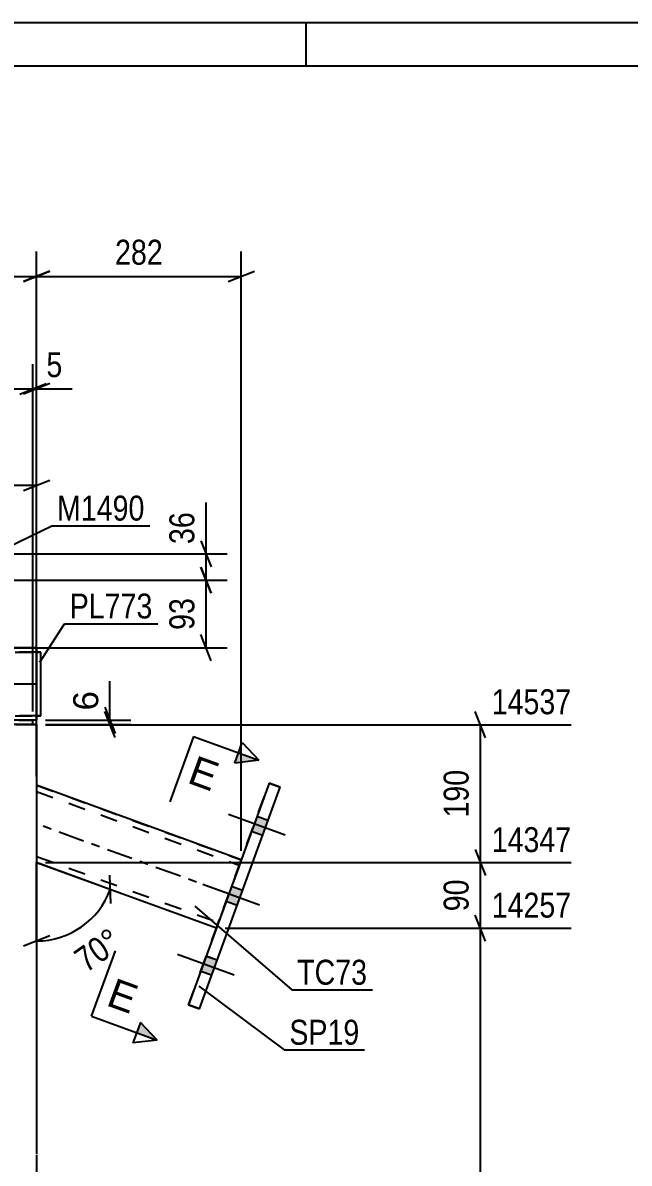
# Model space of a CAD drawing. Header units: millimetres. Extents: x -147 to 447, y -184 to 236.
# Drawn here: x 204.8 to 274.4, y 105.2 to 236.1 of the extents above; entities that cross this region are included whole.
import ezdxf

# ---------------------------------------------------------------- set-up
doc = ezdxf.new("R2010")
doc.units = ezdxf.units.MM
doc.linetypes.add('DXK_LINE_DOT2', pattern=[3.9198, 1.9599, -1.9599])
doc.linetypes.add('DXK_LINE_DOT3', pattern=[5.9187, 2.979, -0.9799, 0.9799, -0.9799])
doc.styles.add('Arial', font='arial.ttf', dxfattribs={"height": 0.2})
doc.styles.add('Arial Narrow', font='ARIALN.TTF', dxfattribs={"height": 0.2})

# ---------------------------------------------------------------- blocks, each defined once
blk = doc.blocks.new('Unknown-284876408-1134')
at = {"color": 5, "linetype": 'Continuous'}
for p, q in [((447.38, 236.15), (-146.62, 236.15)), ((237.38, 231.15), (237.38, 236.15)), ((442.38, 231.15), (-141.62, 231.15))]:
    blk.add_line(p, q, dxfattribs=at)
blk = doc.blocks.new('Part-284876408-1834 - 1758')
at = {"color": 2, "linetype": 'Continuous'}
for p, q in [((206.93, 163.91), (206.43, 163.91)), ((206.93, 156.57), (206.93, 163.91)), ((206.43, 156.57), (206.93, 156.57)), ((206.93, 156.57), (206.43, 156.57))]:
    blk.add_line(p, q, dxfattribs=at)
at = {"color": 7, "linetype": 'DXK_LINE_DOT2'}
for p, q in [((206.43, 156.57), (206.43, 163.91)), ((206.43, 163.91), (206.93, 163.91)), ((206.43, 156.57), (206.43, 156.57)), ((206.93, 156.57), (206.93, 156.57)), ((206.93, 156.57), (206.93, 156.57))]:
    blk.add_line(p, q, dxfattribs=at)
blk = doc.blocks.new('Part-284876408-1941 - 1758')
at = {"color": 7, "linetype": 'DXK_LINE_DOT2'}
for p, q in [((205.45, 155.57), (204.37, 155.57)), ((205.45, 155.58), (204.61, 155.58)), ((206.01, 155.58), (205.45, 155.58)), ((206.17, 155.57), (205.45, 155.57)), ((206.43, 155.57), (206.17, 155.57))]:
    blk.add_line(p, q, dxfattribs=at)
at = {"color": 2, "linetype": 'Continuous'}
for p, q in [((206.17, 155.58), (206.01, 155.58)), ((206.17, 155.58), (206.43, 155.58)), ((206.43, 155.58), (206.43, 106.29)), ((206.43, 106.19), (206.43, 29.25))]:
    blk.add_line(p, q, dxfattribs=at)
blk = doc.blocks.new('Part-284876408-1958 - 1758')
at = {"color": 2, "linetype": 'Continuous'}
for p, q in [((233.13, 148.87), (223.86, 123.42)), ((225.11, 122.96), (234.38, 148.41)), ((225.11, 122.96), (234.38, 148.41)), ((234.38, 148.41), (233.13, 148.87)), ((234.38, 148.41), (234.38, 148.41)), ((234.38, 148.41), (234.38, 148.41)), ((223.86, 123.42), (225.11, 122.96)), ((223.86, 123.42), (223.86, 123.41)), ((223.86, 123.41), (223.86, 123.42)), ((225.11, 122.96), (223.86, 123.41)), ((225.11, 122.96), (225.11, 122.96))]:
    blk.add_line(p, q, dxfattribs=at)
at = {"color": 7, "linetype": 'DXK_LINE_DOT2'}
for p, q in [((223.86, 123.42), (233.13, 148.86)), ((233.13, 148.87), (233.13, 148.86)), ((233.13, 148.86), (234.38, 148.41))]:
    blk.add_line(p, q, dxfattribs=at)
blk = doc.blocks.new('Part-284876408-1849 - 1758')
at = {"color": 2, "linetype": 'Continuous'}
for p, q in [((164.76, 164.41), (175.47, 164.41)), ((164.76, 164.41), (164.76, 163.41)), ((187.43, 164.41), (183.8, 164.41)), ((206.43, 164.41), (195.76, 164.41)), ((206.43, 164.41), (206.43, 164.33)), ((206.43, 164.33), (206.43, 156.07)), ((164.76, 156.15), (164.76, 163.41)), ((164.76, 156.15), (164.76, 156.07)), ((164.76, 156.07), (165.18, 156.07)), ((164.76, 156.07), (165.18, 156.07)), ((206.43, 156.07), (206.01, 156.07)), ((206.43, 156.07), (206.01, 156.07))]:
    blk.add_line(p, q, dxfattribs=at)
at = {"color": 7, "linetype": 'DXK_LINE_DOT2'}
for p, q in [((164.76, 164.41), (206.43, 164.41)), ((164.76, 164.41), (164.76, 164.41)), ((164.76, 163.91), (206.43, 163.91)), ((206.43, 163.91), (164.76, 163.91)), ((164.76, 163.91), (164.76, 163.91)), ((164.76, 163.91), (164.76, 163.87)), ((164.76, 163.87), (164.76, 163.6)), ((175.47, 164.41), (183.8, 164.41)), ((195.76, 164.41), (187.43, 164.41)), ((206.43, 164.41), (206.43, 164.41)), ((206.43, 163.91), (206.43, 163.91)), ((206.43, 163.87), (206.43, 163.91)), ((164.76, 157.07), (164.76, 157.07)), ((164.76, 157.07), (164.76, 157.07)), ((164.76, 157.07), (164.76, 157.07)), ((164.76, 156.57), (206.43, 156.57)), ((206.43, 156.57), (164.76, 156.57)), ((164.76, 156.57), (164.76, 156.57)), ((164.76, 156.07), (164.76, 156.07)), ((164.76, 156.07), (164.76, 156.07)), ((206.01, 156.07), (165.18, 156.07)), ((206.01, 156.07), (165.18, 156.07)), ((206.43, 157.07), (206.43, 157.07)), ((206.43, 157.07), (206.43, 157.07)), ((206.43, 157.07), (206.43, 157.07)), ((206.43, 156.57), (206.43, 156.57)), ((206.43, 156.07), (206.43, 156.07)), ((206.43, 156.07), (206.43, 156.07))]:
    blk.add_line(p, q, dxfattribs=at)
at = {"color": 7, "linetype": 'DXK_LINE_DOT3'}
blk.add_line((206.43, 160.24), (164.76, 160.24), dxfattribs=at)
blk = doc.blocks.new('Part-284876408-1978 - 1758')
at = {"color": 2, "linetype": 'Continuous'}
for p, q in [((229.92, 140.06), (206.43, 148.61)), ((206.43, 139.74), (227.07, 132.23)), ((206.43, 139.74), (227.07, 132.23))]:
    blk.add_line(p, q, dxfattribs=at)
at = {"color": 7, "linetype": 'DXK_LINE_DOT2'}
for p, q in [((206.43, 148.61), (206.43, 139.74)), ((206.43, 148.61), (229.92, 140.06)), ((206.43, 147.9), (229.69, 139.43)), ((206.43, 147.9), (229.69, 139.43)), ((206.43, 140.45), (227.3, 132.85)), ((206.43, 140.45), (227.3, 132.85)), ((229.69, 139.43), (227.35, 133)), ((229.64, 139.28), (227.35, 133)), ((229.55, 139.04), (227.44, 133.24)), ((229.55, 139.04), (227.44, 133.24)), ((229.55, 139.04), (229.67, 139.38)), ((229.62, 139.25), (229.55, 139.04)), ((229.67, 139.38), (229.62, 139.25)), ((229.79, 139.69), (229.64, 139.28)), ((229.67, 139.38), (229.69, 139.43)), ((229.69, 139.43), (229.67, 139.38)), ((229.69, 139.43), (229.79, 139.69)), ((229.69, 139.43), (229.69, 139.43)), ((229.88, 139.96), (229.79, 139.69)), ((229.79, 139.69), (229.88, 139.96)), ((229.92, 140.06), (229.88, 139.96)), ((229.88, 139.96), (229.92, 140.06)), ((229.92, 140.06), (229.92, 140.06)), ((227.1, 132.32), (227.07, 132.23)), ((227.07, 132.23), (227.1, 132.32)), ((227.07, 132.23), (227.07, 132.23)), ((227.2, 132.59), (227.1, 132.32)), ((227.1, 132.32), (227.2, 132.59)), ((227.35, 133), (227.2, 132.59)), ((227.2, 132.59), (227.35, 133)), ((227.31, 132.9), (227.3, 132.85)), ((227.3, 132.85), (227.31, 132.9)), ((227.3, 132.85), (227.3, 132.85)), ((227.44, 133.24), (227.31, 132.9)), ((227.31, 132.9), (227.36, 133.04)), ((227.36, 133.04), (227.44, 133.24)), ((227.07, 132.23), (227.07, 132.23))]:
    blk.add_line(p, q, dxfattribs=at)
at = {"color": 7, "linetype": 'DXK_LINE_DOT3'}
blk.add_line((228.49, 136.14), (206.43, 144.17), dxfattribs=at)
blk = doc.blocks.new('Bolt-284876408-1880 - 1758')
at = {"linetype": 'Continuous'}
for points in [[(232.35, 142.85), (232.98, 144.57), (231.73, 145.03), (231.1, 143.3)], [(232.35, 142.85), (232.98, 144.57), (231.73, 145.03), (231.1, 143.31)], [(232.35, 142.85), (232.98, 144.57), (231.73, 145.03), (231.1, 143.31)], [(229.43, 134.82), (230.06, 136.54), (228.81, 137), (228.18, 135.28)], [(229.43, 134.83), (230.06, 136.55), (228.81, 137), (228.18, 135.28)], [(226.51, 126.8), (227.14, 128.52), (225.89, 128.98), (225.26, 127.25)], [(226.51, 126.8), (227.14, 128.52), (225.89, 128.98), (225.26, 127.25)], [(226.51, 126.8), (227.14, 128.52), (225.89, 128.97), (225.26, 127.25)]]:
    blk.add_hatch(color=1, dxfattribs=at).paths.add_polyline_path(points)
at = {"color": 1, "linetype": 'Continuous'}
for p, q in [((234.94, 142.88), (228.44, 145.25)), ((234.94, 142.88), (228.44, 145.25)), ((234.94, 142.89), (228.44, 145.25)), ((232.98, 144.57), (231.73, 145.03)), ((232.98, 144.57), (231.73, 145.03)), ((232.98, 144.57), (231.73, 145.03)), ((232.35, 142.85), (231.1, 143.31)), ((232.35, 142.85), (231.1, 143.31)), ((232.35, 142.85), (231.1, 143.3)), ((232.02, 134.86), (225.52, 137.23)), ((232.02, 134.86), (225.52, 137.22)), ((230.06, 136.54), (228.81, 137)), ((230.06, 136.55), (228.81, 137)), ((229.43, 134.82), (228.18, 135.28)), ((229.43, 134.83), (228.18, 135.28)), ((229.1, 126.83), (222.6, 129.2)), ((229.1, 126.83), (222.6, 129.2)), ((229.1, 126.83), (222.6, 129.2)), ((227.14, 128.52), (225.89, 128.98)), ((227.14, 128.52), (225.89, 128.98)), ((227.14, 128.52), (225.89, 128.97)), ((226.51, 126.8), (225.26, 127.25)), ((226.51, 126.8), (225.26, 127.25)), ((226.51, 126.8), (225.26, 127.25))]:
    blk.add_line(p, q, dxfattribs=at)
blk = doc.blocks.new('Part-284876408-1993 - 1758')
at = {"color": 2, "linetype": 'Continuous'}
for p, q in [((206.01, 156.08), (165.18, 156.08)), ((165.18, 155.58), (165.18, 156.08)), ((206.01, 155.58), (206.01, 156.08)), ((165.18, 155.58), (166.57, 155.58)), ((206.01, 155.58), (204.61, 155.58))]:
    blk.add_line(p, q, dxfattribs=at)
at = {"color": 7, "linetype": 'DXK_LINE_DOT2'}
for p, q in [((165.18, 156.07), (206.01, 156.07)), ((165.18, 155.57), (165.18, 155.58)), ((165.18, 155.57), (165.18, 155.58)), ((206.01, 155.57), (165.18, 155.57)), ((204.61, 155.58), (166.57, 155.58)), ((206.01, 155.57), (206.01, 155.58)), ((206.01, 155.58), (206.01, 155.57))]:
    blk.add_line(p, q, dxfattribs=at)
blk = doc.blocks.new('StraightDimension-284876408-8065 - 1758')
at = {"color": 7, "linetype": 'Continuous'}
for p, q in [((225.88, 175.18), (225.88, 181.09)), ((225.88, 175.18), (225.88, 181.09)), ((225.28, 176.68), (226.48, 173.68)), ((188.43, 175.18), (228.28, 175.18)), ((225.88, 172.15), (225.88, 175.18)), ((226.48, 170.65), (225.28, 173.65)), ((196.76, 172.15), (228.28, 172.15))]:
    blk.add_line(p, q, dxfattribs=at)
at = {"color": 0}
blk.add_wipeout([(225.13, 180.57), (220.93, 180.57), (220.93, 175.71), (225.13, 175.71)], dxfattribs=at)
at = {"color": 3, "style": 'Arial Narrow'}
blk.add_text('36', height=2.863, rotation=90.0002, dxfattribs=at).set_placement((224.53, 176.31))
blk = doc.blocks.new('StraightDimension-284876408-7764 - 1758')
at = {"color": 7, "linetype": 'Continuous'}
for p, q in [((256.76, 141.24), (257.96, 138.24)), ((207.43, 139.74), (267.8, 139.74)), ((257.36, 132.22), (257.36, 139.74)), ((257.96, 130.72), (256.76, 133.72)), ((228.07, 132.22), (267.8, 132.22))]:
    blk.add_line(p, q, dxfattribs=at)
at = {"color": 0, "linetype": 'Continuous'}
blk.add_wipeout([(268.4, 140.34), (268.4, 144.54), (258.06, 144.54), (258.06, 140.34)], dxfattribs=at)
at = {"color": 0}
blk.add_wipeout([(256.61, 138.41), (252.41, 138.41), (252.41, 133.55), (256.61, 133.55)], dxfattribs=at)
at = {"color": 3, "linetype": 'Continuous', "style": 'Arial Narrow'}
blk.add_text('14347', height=2.863, dxfattribs=at).set_placement((258.66, 140.94))
at = {"color": 3, "style": 'Arial Narrow'}
blk.add_text('90', height=2.863, rotation=90.0002, dxfattribs=at).set_placement((256.01, 134.15))
blk = doc.blocks.new('AngleDimension-284876408-2299 - 1758')
at = {"color": 7, "linetype": 'Continuous'}
for p, q in [((214.88, 136.66), (206.43, 139.74)), ((206.43, 130.74), (206.43, 139.74)), ((206.43, 138.74), (206.43, 130.74)), ((214.93, 135.05), (214.83, 138.28)), ((207.93, 131.34), (204.93, 130.14))]:
    blk.add_line(p, q, dxfattribs=at)
blk.add_arc((206.43, 139.74), 9, 270, 340, dxfattribs=at)
at = {"color": 0}
blk.add_wipeout([(217.26, 129.9), (214.85, 133.34), (209.56, 129.63), (211.97, 126.19)], dxfattribs=at)
at = {"color": 3, "style": 'Arial Narrow'}
blk.add_text('70°', height=2.863, rotation=35.002, dxfattribs=at).set_placement((212.12, 127.03))
blk = doc.blocks.new('StraightDimension-284876408-2383 - 1758')
at = {"color": 7, "linetype": 'Continuous'}
for p, q in [((165.18, 157.08), (165.18, 196.97)), ((206.01, 157.08), (206.01, 196.97)), ((166.68, 194.72), (163.68, 193.52)), ((165.18, 194.12), (206.01, 194.12)), ((204.51, 193.52), (207.51, 194.72))]:
    blk.add_line(p, q, dxfattribs=at)
at = {"color": 0}
blk.add_wipeout([(188.94, 194.87), (188.94, 199.07), (182.25, 199.07), (182.25, 194.87)], dxfattribs=at)
at = {"color": 3, "style": 'Arial Narrow'}
blk.add_text('490', height=2.863, dxfattribs=at).set_placement((182.85, 195.47))
blk = doc.blocks.new('StraightDimension-284876408-2391 - 1758')
at = {"color": 7, "linetype": 'Continuous'}
for p, q in [((206.01, 157.08), (206.01, 196.97)), ((206.43, 156.57), (206.43, 196.97)), ((204.51, 193.52), (207.51, 194.72)), ((207.93, 194.72), (204.93, 193.52)), ((206.01, 194.12), (206.43, 194.12)), ((206.43, 194.12), (210.5, 194.12)), ((206.43, 194.12), (210.5, 194.12))]:
    blk.add_line(p, q, dxfattribs=at)
at = {"color": 0}
blk.add_wipeout([(209.98, 194.87), (209.98, 199.07), (206.95, 199.07), (206.95, 194.87)], dxfattribs=at)
at = {"color": 3, "style": 'Arial Narrow'}
blk.add_text('5', height=2.86, dxfattribs=at).set_placement((207.55, 195.47))
blk = doc.blocks.new('StraightDimension-284876408-7763 - 1758')
at = {"color": 7, "linetype": 'Continuous'}
for p, q in [((257.96, 154.07), (256.76, 157.07)), ((207.43, 155.57), (267.8, 155.57)), ((257.36, 139.74), (257.36, 155.57)), ((256.76, 141.24), (257.96, 138.24)), ((207.43, 139.74), (267.8, 139.74))]:
    blk.add_line(p, q, dxfattribs=at)
at = {"color": 0}
blk.add_wipeout([(256.61, 151), (252.41, 151), (252.41, 144.31), (256.61, 144.31)], dxfattribs=at)
at = {"color": 3, "style": 'Arial Narrow'}
blk.add_text('190', height=2.863, rotation=90.0002, dxfattribs=at).set_placement((256.01, 144.91))
at = {"color": 0, "linetype": 'Continuous'}
blk.add_wipeout([(268.4, 156.17), (268.4, 160.37), (258.06, 160.37), (258.06, 156.17)], dxfattribs=at)
at = {"color": 3, "linetype": 'Continuous', "style": 'Arial Narrow'}
blk.add_text('14537', height=2.863, dxfattribs=at).set_placement((258.66, 156.77))
blk = doc.blocks.new('StraightDimension-284876408-7765 - 1758')
at = {"color": 7, "linetype": 'Continuous'}
for p, q in [((257.96, 130.72), (256.76, 133.72)), ((228.07, 132.22), (267.8, 132.22)), ((257.36, 61.12), (257.36, 132.22)), ((256.76, 62.62), (257.96, 59.62)), ((207.43, 61.12), (267.8, 61.12))]:
    blk.add_line(p, q, dxfattribs=at)
at = {"color": 0}
blk.add_wipeout([(256.61, 100.93), (252.41, 100.93), (252.41, 92.41), (256.61, 92.41)], dxfattribs=at)
at = {"color": 3, "style": 'Arial Narrow'}
blk.add_text('3275', height=2.863, rotation=90.0002, dxfattribs=at).set_placement((256.01, 93.01))
at = {"color": 0, "linetype": 'Continuous'}
blk.add_wipeout([(268.4, 132.82), (268.4, 137.02), (258.06, 137.02), (258.06, 132.82)], dxfattribs=at)
at = {"color": 3, "linetype": 'Continuous', "style": 'Arial Narrow'}
blk.add_text('14257', height=2.863, dxfattribs=at).set_placement((258.66, 133.42))
blk = doc.blocks.new('StraightDimension-284876408-7952 - 1758')
at = {"color": 7, "linetype": 'Continuous'}
for p, q in [((191.59, 174.67), (191.59, 185.9)), ((206.43, 165.41), (206.43, 185.9)), ((193.09, 183.65), (190.09, 182.45)), ((204.93, 182.45), (207.93, 183.65)), ((191.59, 183.05), (206.43, 183.05))]:
    blk.add_line(p, q, dxfattribs=at)
at = {"color": 0}
blk.add_wipeout([(202.95, 183.8), (202.95, 188), (195.07, 188), (195.07, 183.8)], dxfattribs=at)
at = {"color": 3, "style": 'Arial'}
blk.add_text('178', height=2.865, dxfattribs=at).set_placement((195.67, 184.4))
blk = doc.blocks.new('StraightDimension-284876408-7993 - 1758')
at = {"color": 7, "linetype": 'Continuous'}
for p, q in [((206.43, 149.61), (206.43, 209.88)), ((229.92, 141.07), (229.92, 209.88)), ((207.93, 207.63), (204.93, 206.43)), ((206.43, 207.03), (229.92, 207.03)), ((228.42, 206.43), (231.42, 207.63))]:
    blk.add_line(p, q, dxfattribs=at)
at = {"color": 0}
blk.add_wipeout([(221.52, 207.78), (221.52, 211.98), (214.83, 211.98), (214.83, 207.78)], dxfattribs=at)
at = {"color": 3, "style": 'Arial Narrow'}
blk.add_text('282', height=2.863, dxfattribs=at).set_placement((215.43, 208.38))
blk = doc.blocks.new('StraightDimension-284876408-7994 - 1758')
at = {"color": 7, "linetype": 'Continuous'}
for p, q in [((164.76, 149.61), (164.76, 209.88)), ((206.43, 149.61), (206.43, 209.88)), ((166.26, 207.63), (163.26, 206.43)), ((164.76, 207.03), (206.43, 207.03)), ((204.93, 206.43), (207.93, 207.63))]:
    blk.add_line(p, q, dxfattribs=at)
at = {"color": 0}
blk.add_wipeout([(188.94, 207.78), (188.94, 211.98), (182.25, 211.98), (182.25, 207.78)], dxfattribs=at)
at = {"color": 3, "style": 'Arial Narrow'}
blk.add_text('500', height=2.863, dxfattribs=at).set_placement((182.85, 208.38))
blk = doc.blocks.new('StraightDimension-284876408-8066 - 1758')
at = {"color": 7, "linetype": 'Continuous'}
for p, q in [((225.28, 173.65), (226.48, 170.65)), ((196.76, 172.15), (228.28, 172.15)), ((225.88, 164.41), (225.88, 172.15)), ((226.48, 162.91), (225.28, 165.91)), ((196.8, 164.41), (228.28, 164.41))]:
    blk.add_line(p, q, dxfattribs=at)
at = {"color": 0}
blk.add_wipeout([(225.13, 170.71), (220.93, 170.71), (220.93, 165.85), (225.13, 165.85)], dxfattribs=at)
at = {"color": 3, "style": 'Arial Narrow'}
blk.add_text('93', height=2.863, rotation=90.0002, dxfattribs=at).set_placement((224.53, 166.45))
blk = doc.blocks.new('StraightDimension-284876408-9552 - 1758')
at = {"color": 7, "linetype": 'Continuous'}
for p, q in [((214.85, 156.07), (214.85, 160.55)), ((214.85, 156.07), (214.85, 160.55)), ((214.25, 157.57), (215.45, 154.57)), ((207.43, 156.07), (217.25, 156.07)), ((215.45, 154.08), (214.25, 157.08)), ((214.85, 155.58), (214.85, 156.07)), ((207.43, 155.58), (217.25, 155.58))]:
    blk.add_line(p, q, dxfattribs=at)
at = {"color": 0}
blk.add_wipeout([(214.1, 160.02), (209.9, 160.02), (209.9, 156.6), (214.1, 156.6)], dxfattribs=at)
at = {"color": 3, "style": 'Arial'}
blk.add_text('6', height=2.87, rotation=90.0002, dxfattribs=at).set_placement((213.5, 157.2))
blk = doc.blocks.new('SectionMark-284876408-8471 - 1758')
at = {"linetype": 'Continuous'}
for points in [[(229.18, 151.17), (229.6, 152.35), (231.95, 151.49)], [(217.91, 120.21), (218.34, 121.39), (220.26, 119.36)]]:
    blk.add_hatch(color=6, dxfattribs=at).paths.add_polyline_path(points)
at = {"color": 6, "linetype": 'Continuous'}
for p, q in [((229.18, 151.17), (230.03, 153.52)), ((230.03, 153.52), (231.95, 151.49)), ((231.95, 151.49), (229.18, 151.17)), ((218.34, 121.39), (217.48, 119.04)), ((220.26, 119.36), (218.34, 121.39)), ((220.26, 119.36), (217.48, 119.04))]:
    blk.add_line(p, q, dxfattribs=at)
at = {"color": 0, "linetype": 'Continuous'}
for points in [[(226.5, 147.89), (227.7, 151.18), (224.78, 152.24), (223.58, 148.95)], [(217.2, 122.33), (218.4, 125.62), (215.47, 126.69), (214.28, 123.4)]]:
    blk.add_wipeout(points, dxfattribs=at)
at = {"color": 6, "linetype": 'Continuous'}
for p, q in [((224.43, 154.23), (221.7, 146.71)), ((224.43, 154.23), (231.95, 151.49)), ((212.74, 122.1), (215.48, 129.61)), ((212.74, 122.1), (220.26, 119.36))]:
    blk.add_line(p, q, dxfattribs=at)
at = {"color": 3, "linetype": 'Continuous', "style": 'Arial'}
for p in [(223.58, 148.95), (214.28, 123.4)]:
    blk.add_text('E', height=3.34, rotation=-20.002, dxfattribs=at).set_placement(p)
blk = doc.blocks.new('Mark-284876408-1830 - 1758')
at = {"color": 0}
blk.add_wipeout([(219.74, 167.76), (219.74, 170.76), (210.23, 170.76), (210.23, 167.76)], dxfattribs=at)
blk.add_wipeout([(219.74, 167.76), (219.74, 170.76), (210.23, 170.76), (210.23, 167.76)], dxfattribs=at)
at = {"color": 30, "linetype": 'Continuous'}
for p, q in [((206.78, 162.75), (209.63, 167.16)), ((209.63, 167.16), (220.34, 167.16))]:
    blk.add_line(p, q, dxfattribs=at)
at = {"color": 3, "style": 'Arial Narrow'}
blk.add_text('PL773', height=2.863, dxfattribs=at).set_placement((210.23, 167.76))
blk = doc.blocks.new('Mark-284876408-1954 - 1758')
at = {"color": 0}
blk.add_wipeout([(243.48, 118.83), (243.48, 121.83), (235.44, 121.83), (235.44, 118.83)], dxfattribs=at)
blk.add_wipeout([(243.48, 118.83), (243.48, 121.83), (235.44, 121.83), (235.44, 118.83)], dxfattribs=at)
at = {"color": 30, "linetype": 'Continuous'}
for p, q in [((225.04, 125.57), (234.84, 118.23)), ((234.84, 118.23), (244.08, 118.23))]:
    blk.add_line(p, q, dxfattribs=at)
at = {"color": 3, "style": 'Arial Narrow'}
blk.add_text('SP19', height=2.863, dxfattribs=at).set_placement((235.44, 118.83))
blk = doc.blocks.new('Mark-284876408-1974 - 1758')
at = {"color": 0}
blk.add_wipeout([(244.37, 125.72), (244.37, 128.72), (236.33, 128.72), (236.33, 125.72)], dxfattribs=at)
blk.add_wipeout([(244.37, 125.72), (244.37, 128.72), (236.33, 128.72), (236.33, 125.72)], dxfattribs=at)
at = {"color": 30, "linetype": 'Continuous'}
for p, q in [((224.6, 134.73), (235.73, 125.12)), ((235.73, 125.12), (244.97, 125.12))]:
    blk.add_line(p, q, dxfattribs=at)
at = {"color": 3, "style": 'Arial Narrow'}
blk.add_text('TC73', height=2.863, dxfattribs=at).set_placement((236.33, 125.72))
blk = doc.blocks.new('Mark-284876408-8103 - 1758')
at = {"color": 0}
blk.add_wipeout([(218.82, 179), (218.82, 182), (208.77, 182), (208.77, 179)], dxfattribs=at)
blk.add_wipeout([(218.82, 179), (218.82, 182), (208.77, 182), (208.77, 179)], dxfattribs=at)
at = {"color": 30, "linetype": 'Continuous'}
for p, q in [((193.99, 171.53), (208.17, 178.4)), ((208.17, 178.4), (219.42, 178.4))]:
    blk.add_line(p, q, dxfattribs=at)
at = {"color": 3, "style": 'Arial Narrow'}
blk.add_text('M1490', height=2.863, dxfattribs=at).set_placement((208.77, 179))

msp = doc.modelspace()

# ---------------------------------------------------------------- block references
for name in ['Unknown-284876408-1134', 'Part-284876408-1849 - 1758', 'Part-284876408-1834 - 1758', 'Part-284876408-1993 - 1758', 'Part-284876408-1941 - 1758', 'Part-284876408-1978 - 1758', 'Part-284876408-1958 - 1758', 'Bolt-284876408-1880 - 1758']:
    msp.add_blockref(name, (0, 0))

# ---------------------------------------------------------------- next in the draw order: block references
for name in ['StraightDimension-284876408-8065 - 1758', 'StraightDimension-284876408-7764 - 1758']:
    msp.add_blockref(name, (0, 0))

# ---------------------------------------------------------------- next in the draw order: block references
for name in ['StraightDimension-284876408-2383 - 1758', 'AngleDimension-284876408-2299 - 1758']:
    msp.add_blockref(name, (0, 0))

# ---------------------------------------------------------------- next in the draw order: block references
for name in ['StraightDimension-284876408-2391 - 1758', 'StraightDimension-284876408-7765 - 1758']:
    msp.add_blockref(name, (0, 0))

# ---------------------------------------------------------------- next in the draw order: block references
for name in ['StraightDimension-284876408-7952 - 1758', 'StraightDimension-284876408-7763 - 1758']:
    msp.add_blockref(name, (0, 0))

# ---------------------------------------------------------------- next in the draw order: block references
msp.add_blockref('StraightDimension-284876408-7993 - 1758', (0, 0))

# ---------------------------------------------------------------- next in the draw order: block references
msp.add_blockref('StraightDimension-284876408-7994 - 1758', (0, 0))

# ---------------------------------------------------------------- next in the draw order: block references
for name in ['StraightDimension-284876408-8066 - 1758', 'StraightDimension-284876408-9552 - 1758']:
    msp.add_blockref(name, (0, 0))

# ---------------------------------------------------------------- next in the draw order: block references
for name in ['Mark-284876408-8103 - 1758', 'Mark-284876408-1830 - 1758', 'SectionMark-284876408-8471 - 1758']:
    msp.add_blockref(name, (0, 0))

# ---------------------------------------------------------------- next in the draw order: block references
msp.add_blockref('Mark-284876408-1954 - 1758', (0, 0))

# ---------------------------------------------------------------- next in the draw order: block references
msp.add_blockref('Mark-284876408-1974 - 1758', (0, 0))

doc.saveas('drawing.dxf')
